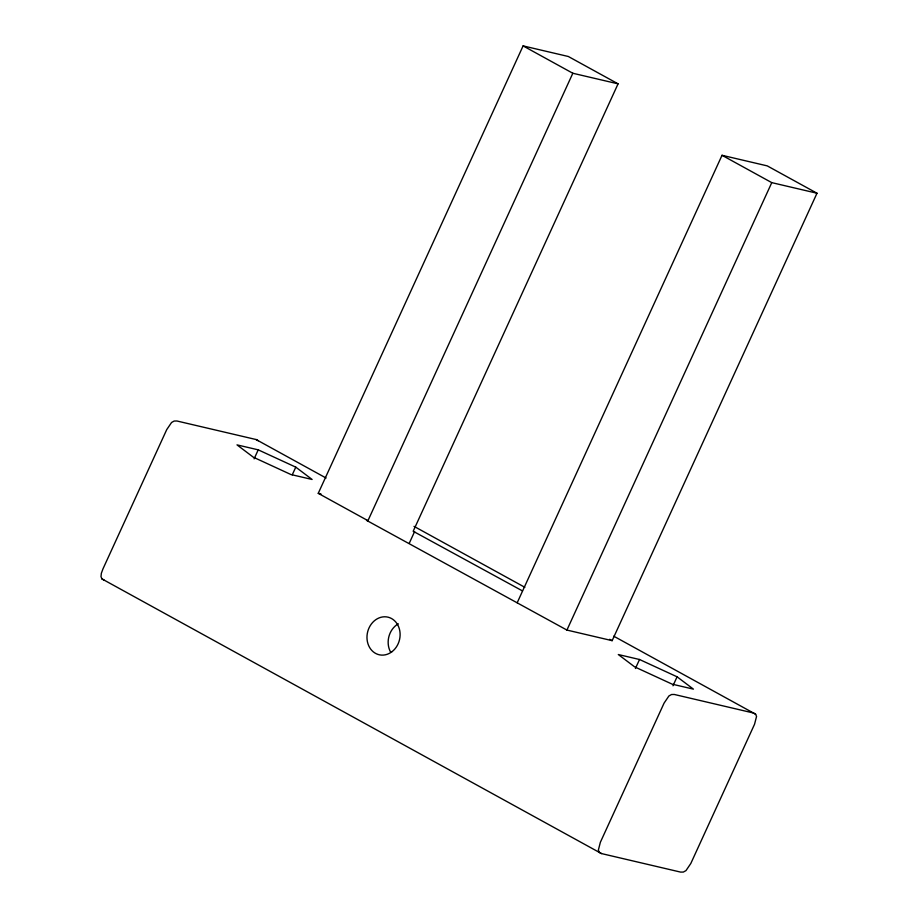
<?xml version="1.0" encoding="UTF-8"?>
<svg xmlns="http://www.w3.org/2000/svg" width="918" height="918" viewBox="0 0 918 918"><rect width="100%" height="100%" fill="white"/><g stroke="black" fill="none" stroke-linecap="round" stroke-linejoin="round"><path stroke-width="1.38" d="M254.114 458.828L258.222 449.843L295.78 467.147L312.109 479.471L290.891 474.514L253.345 457.21L237.005 444.874L258.222 449.843M292.257 474.836L295.78 467.147M618.066 83.836L572.832 73.256L367.957 520.667L318.248 493.333L523.099 45.9L568.322 56.491L618.066 83.836L413.18 531.258L522.468 590.905M409.233 543.33L414.603 531.591M517.201 602.736L722.03 155.291L767.253 165.883L816.997 193.228L612.145 640.661L566.922 630.069L366.523 520.334L367.957 520.667M566.922 630.069L771.774 182.636L816.997 193.228M635.417 668.488L639.525 659.503L677.082 676.807L693.411 689.131L672.194 684.174L634.648 666.87L618.307 654.534L639.525 659.503M672.974 685.792L677.082 676.807M326.085 478.026L256.076 439.527L176.933 420.995L174.179 421.041L171.563 422.487L166.732 429.613L103 568.816L101.359 573.245L101.003 576.596L101.909 578.891L601.462 853.568L680.605 872.1L683.359 872.066L685.987 870.597L690.818 863.471L754.539 724.268L756.547 716.476L755.629 714.204L753.448 712.999L674.305 694.467L671.54 694.513L668.924 695.959L664.093 703.085L600.361 842.288L598.364 850.079L599.27 852.374L601.462 853.568M318.248 493.333L320.979 493.976M101.909 578.891L104.101 580.084M523.099 45.9L572.832 73.256M722.03 155.291L771.774 182.636M414.007 526.358L524.855 587.313M613.706 636.174L755.629 714.204M609.667 639.295L612.145 640.661M256.076 439.527L258.268 440.732M390.552 652.01A19.312 16.409 -76.8 0 1 398.309 623.815M392.135 651.585A19.312 16.409 -76.8 0 0 391.527 618.525A19.312 16.409 -76.8 0 0 366.971 637.746A19.312 16.409 -76.8 0 0 392.135 651.585"/></g></svg>
